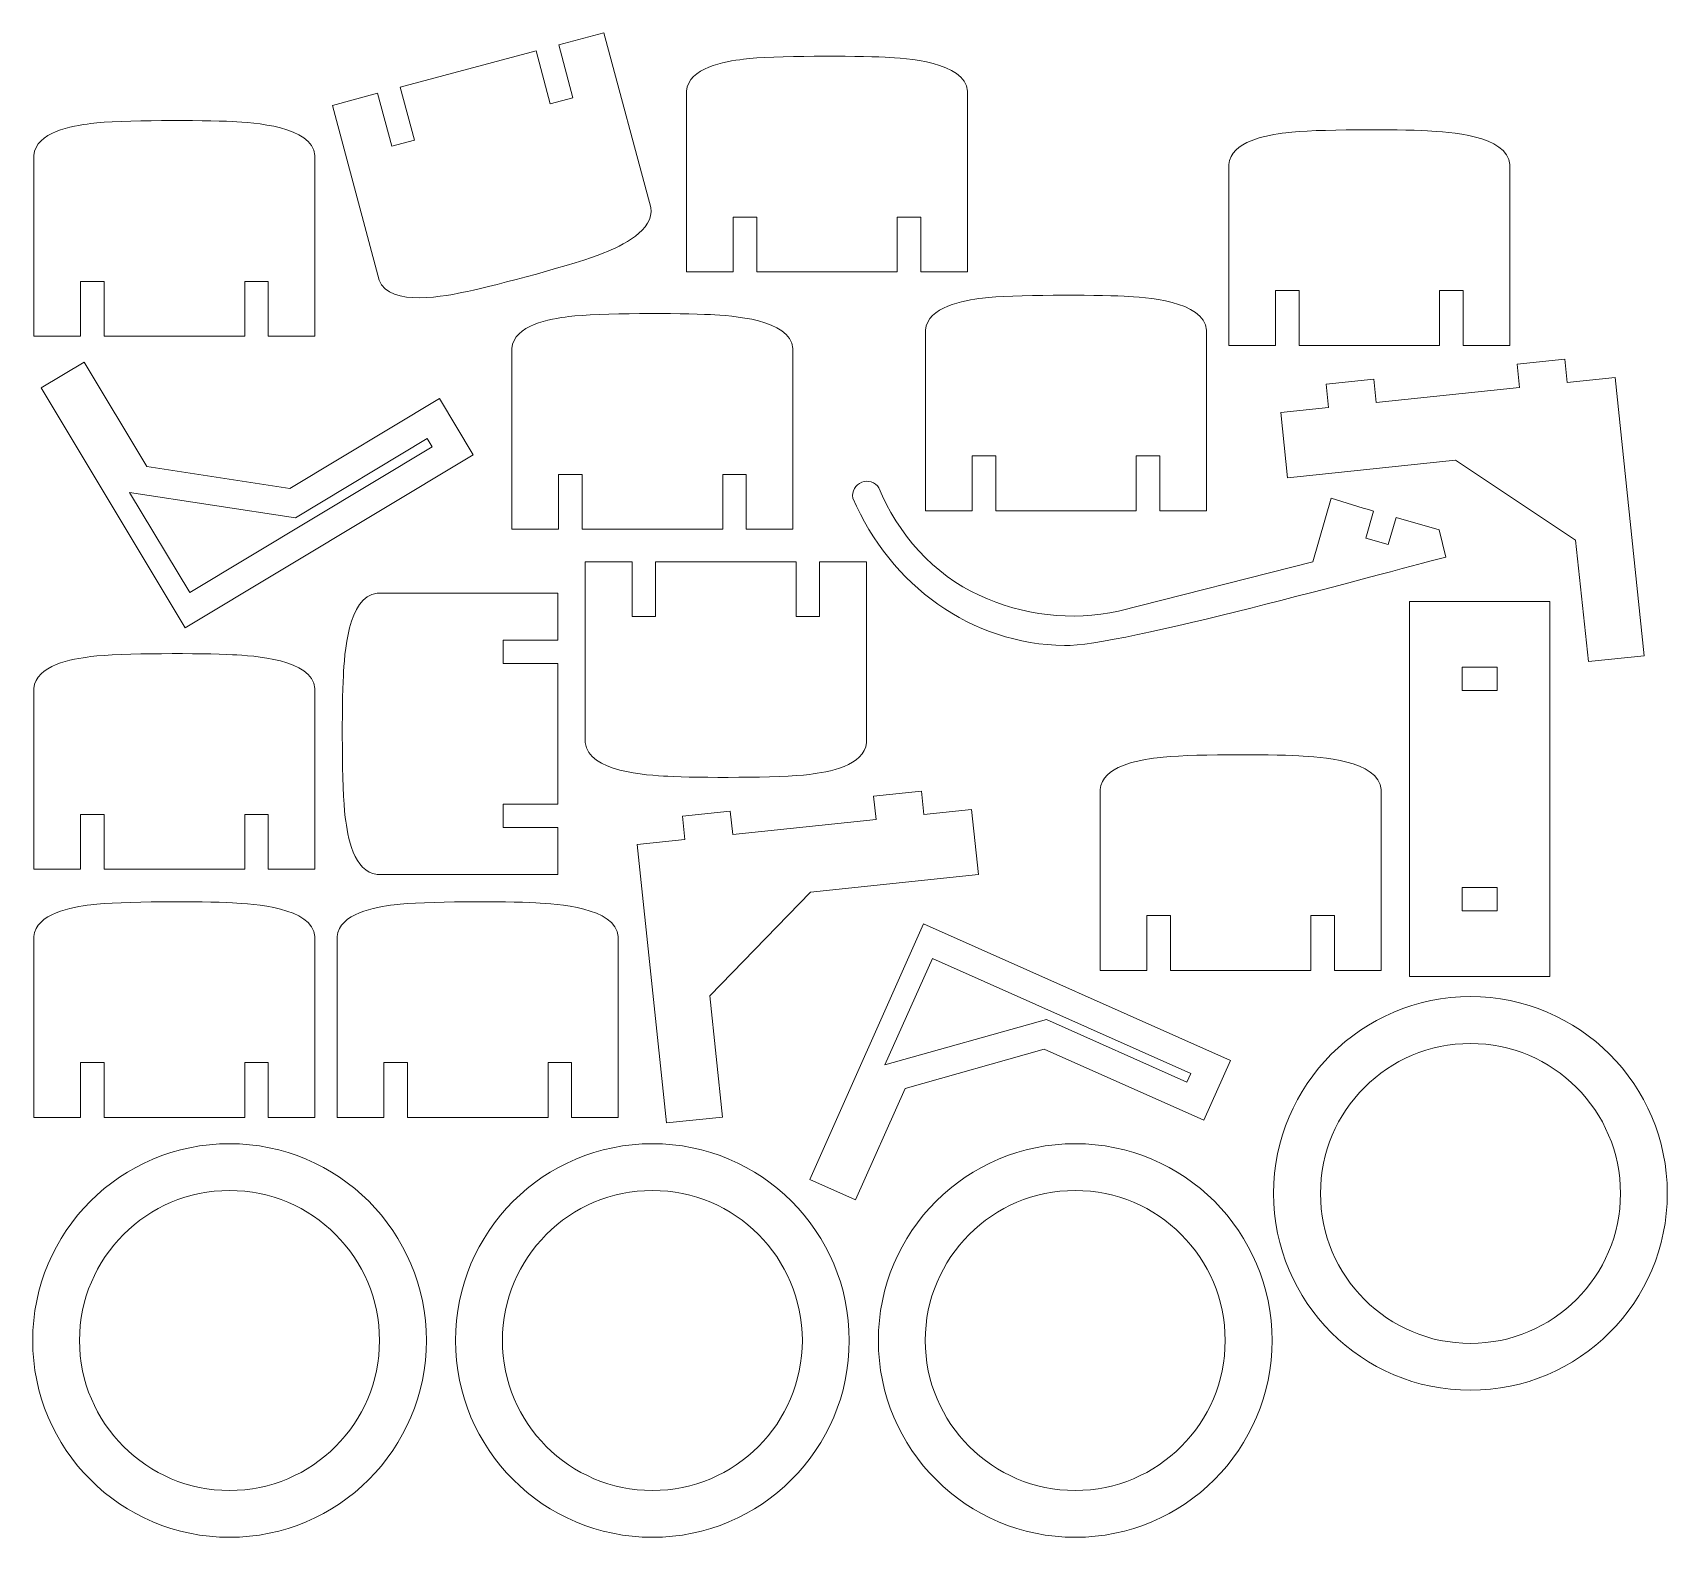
# Model space of a CAD drawing. Header units: centimetres. Extents: x -58 to 45, y -38 to 28.
# Drawn here: x 27.65 to 45.44, y 0.28 to 16.65 of the extents above; entities that cross this region are included whole.
import ezdxf

# ---------------------------------------------------------------- set-up
doc = ezdxf.new("R2010")
doc.units = ezdxf.units.CM
doc.header["$MEASUREMENT"] = 0

msp = doc.modelspace()

# ---------------------------------------------------------------- linework, layer by layer
at = {"lineweight": 9}
for points, knots in [([(33.53017, 15.94372), (33.53017, 15.94372), (33.28393, 15.87774), (33.28393, 15.87774), (33.28393, 15.87774), (33.28393, 15.87774), (33.12951, 16.45405), (33.12951, 16.45405), (33.12951, 16.45405), (33.12951, 16.45405), (31.65208, 16.05818), (31.65208, 16.05818), (31.65208, 16.05818), (31.65208, 16.05818), (31.8065, 15.48187), (31.8065, 15.48187), (31.8065, 15.48187), (31.8065, 15.48187), (31.56027, 15.41589), (31.56027, 15.41589), (31.56027, 15.41589), (31.56027, 15.41589), (31.40585, 15.9922), (31.40585, 15.9922), (31.40585, 15.9922), (31.40585, 15.9922), (30.91337, 15.86024), (30.91337, 15.86024), (30.91337, 15.86024), (30.91337, 15.86024), (31.42253, 13.96003), (31.42253, 13.96003), (31.42253, 13.96003), (31.53516, 13.65811), (32.16256, 13.79023), (32.38485, 13.83728), (32.38485, 13.83728), (32.69762, 13.90348), (33.57205, 14.13587), (33.86711, 14.25624), (33.86711, 14.25624), (34.05678, 14.3336), (34.41988, 14.4989), (34.37739, 14.75178), (34.37739, 14.75178), (34.37739, 14.75178), (33.86823, 16.65199), (33.86823, 16.65199), (33.86823, 16.65199), (33.86823, 16.65199), (33.37575, 16.52003), (33.37575, 16.52003), (33.37575, 16.52003), (33.37575, 16.52003), (33.53017, 15.94372), (33.53017, 15.94372)], [0, 0, 0, 0, 0.06666667, 0.06666667, 0.06666667, 0.06666667, 0.13333333, 0.13333333, 0.13333333, 0.13333333, 0.2, 0.2, 0.2, 0.2, 0.26666667, 0.26666667, 0.26666667, 0.26666667, 0.33333333, 0.33333333, 0.33333333, 0.33333333, 0.4, 0.4, 0.4, 0.4, 0.46666667, 0.46666667, 0.46666667, 0.46666667, 0.53333333, 0.53333333, 0.53333333, 0.53333333, 0.6, 0.6, 0.6, 0.6, 0.66666667, 0.66666667, 0.66666667, 0.66666667, 0.73333333, 0.73333333, 0.73333333, 0.73333333, 0.8, 0.8, 0.8, 0.8, 0.86666667, 0.86666667, 0.86666667, 0.86666667, 1, 1, 1, 1]), ([(35.27475, 14.64641), (35.27475, 14.64641), (35.52968, 14.64641), (35.52968, 14.64641), (35.52968, 14.64641), (35.52968, 14.64641), (35.52968, 14.04977), (35.52968, 14.04977), (35.52968, 14.04977), (35.52968, 14.04977), (37.05922, 14.04977), (37.05922, 14.04977), (37.05922, 14.04977), (37.05922, 14.04977), (37.05922, 14.64641), (37.05922, 14.64641), (37.05922, 14.64641), (37.05922, 14.64641), (37.31414, 14.64641), (37.31414, 14.64641), (37.31414, 14.64641), (37.31414, 14.64641), (37.31414, 14.04977), (37.31414, 14.04977), (37.31414, 14.04977), (37.31414, 14.04977), (37.82399, 14.04977), (37.82399, 14.04977), (37.82399, 14.04977), (37.82399, 14.04977), (37.82399, 16.01701), (37.82399, 16.01701), (37.82399, 16.01701), (37.79334, 16.33779), (37.15312, 16.37256), (36.92623, 16.38465), (36.92623, 16.38465), (36.60699, 16.40165), (35.7022, 16.4035), (35.38604, 16.3636), (35.38604, 16.3636), (35.18281, 16.33796), (34.7893, 16.27227), (34.7649, 16.01701), (34.7649, 16.01701), (34.7649, 16.01701), (34.7649, 14.04977), (34.7649, 14.04977), (34.7649, 14.04977), (34.7649, 14.04977), (35.27475, 14.04977), (35.27475, 14.04977), (35.27475, 14.04977), (35.27475, 14.04977), (35.27475, 14.64641), (35.27475, 14.64641)], [0, 0, 0, 0, 0.06666667, 0.06666667, 0.06666667, 0.06666667, 0.13333333, 0.13333333, 0.13333333, 0.13333333, 0.2, 0.2, 0.2, 0.2, 0.26666667, 0.26666667, 0.26666667, 0.26666667, 0.33333333, 0.33333333, 0.33333333, 0.33333333, 0.4, 0.4, 0.4, 0.4, 0.46666667, 0.46666667, 0.46666667, 0.46666667, 0.53333333, 0.53333333, 0.53333333, 0.53333333, 0.6, 0.6, 0.6, 0.6, 0.66666667, 0.66666667, 0.66666667, 0.66666667, 0.73333333, 0.73333333, 0.73333333, 0.73333333, 0.8, 0.8, 0.8, 0.8, 0.86666667, 0.86666667, 0.86666667, 0.86666667, 1, 1, 1, 1]), ([(28.17475, 13.94641), (28.17475, 13.94641), (28.42968, 13.94641), (28.42968, 13.94641), (28.42968, 13.94641), (28.42968, 13.94641), (28.42968, 13.34977), (28.42968, 13.34977), (28.42968, 13.34977), (28.42968, 13.34977), (29.95922, 13.34977), (29.95922, 13.34977), (29.95922, 13.34977), (29.95922, 13.34977), (29.95922, 13.94641), (29.95922, 13.94641), (29.95922, 13.94641), (29.95922, 13.94641), (30.21414, 13.94641), (30.21414, 13.94641), (30.21414, 13.94641), (30.21414, 13.94641), (30.21414, 13.34977), (30.21414, 13.34977), (30.21414, 13.34977), (30.21414, 13.34977), (30.72399, 13.34977), (30.72399, 13.34977), (30.72399, 13.34977), (30.72399, 13.34977), (30.72399, 15.31701), (30.72399, 15.31701), (30.72399, 15.31701), (30.69334, 15.63779), (30.05312, 15.67256), (29.82623, 15.68465), (29.82623, 15.68465), (29.50699, 15.70165), (28.6022, 15.7035), (28.28604, 15.6636), (28.28604, 15.6636), (28.08281, 15.63796), (27.6893, 15.57227), (27.6649, 15.31701), (27.6649, 15.31701), (27.6649, 15.31701), (27.6649, 13.34977), (27.6649, 13.34977), (27.6649, 13.34977), (27.6649, 13.34977), (28.17475, 13.34977), (28.17475, 13.34977), (28.17475, 13.34977), (28.17475, 13.34977), (28.17475, 13.94641), (28.17475, 13.94641)], [0, 0, 0, 0, 0.06666667, 0.06666667, 0.06666667, 0.06666667, 0.13333333, 0.13333333, 0.13333333, 0.13333333, 0.2, 0.2, 0.2, 0.2, 0.26666667, 0.26666667, 0.26666667, 0.26666667, 0.33333333, 0.33333333, 0.33333333, 0.33333333, 0.4, 0.4, 0.4, 0.4, 0.46666667, 0.46666667, 0.46666667, 0.46666667, 0.53333333, 0.53333333, 0.53333333, 0.53333333, 0.6, 0.6, 0.6, 0.6, 0.66666667, 0.66666667, 0.66666667, 0.66666667, 0.73333333, 0.73333333, 0.73333333, 0.73333333, 0.8, 0.8, 0.8, 0.8, 0.86666667, 0.86666667, 0.86666667, 0.86666667, 1, 1, 1, 1]), ([(41.17475, 13.84641), (41.17475, 13.84641), (41.42968, 13.84641), (41.42968, 13.84641), (41.42968, 13.84641), (41.42968, 13.84641), (41.42968, 13.24977), (41.42968, 13.24977), (41.42968, 13.24977), (41.42968, 13.24977), (42.95922, 13.24977), (42.95922, 13.24977), (42.95922, 13.24977), (42.95922, 13.24977), (42.95922, 13.84641), (42.95922, 13.84641), (42.95922, 13.84641), (42.95922, 13.84641), (43.21414, 13.84641), (43.21414, 13.84641), (43.21414, 13.84641), (43.21414, 13.84641), (43.21414, 13.24977), (43.21414, 13.24977), (43.21414, 13.24977), (43.21414, 13.24977), (43.72399, 13.24977), (43.72399, 13.24977), (43.72399, 13.24977), (43.72399, 13.24977), (43.72399, 15.21701), (43.72399, 15.21701), (43.72399, 15.21701), (43.69334, 15.53779), (43.05312, 15.57256), (42.82623, 15.58465), (42.82623, 15.58465), (42.50699, 15.60165), (41.6022, 15.6035), (41.28604, 15.5636), (41.28604, 15.5636), (41.08281, 15.53796), (40.6893, 15.47227), (40.6649, 15.21701), (40.6649, 15.21701), (40.6649, 15.21701), (40.6649, 13.24977), (40.6649, 13.24977), (40.6649, 13.24977), (40.6649, 13.24977), (41.17475, 13.24977), (41.17475, 13.24977), (41.17475, 13.24977), (41.17475, 13.24977), (41.17475, 13.84641), (41.17475, 13.84641)], [0, 0, 0, 0, 0.06666667, 0.06666667, 0.06666667, 0.06666667, 0.13333333, 0.13333333, 0.13333333, 0.13333333, 0.2, 0.2, 0.2, 0.2, 0.26666667, 0.26666667, 0.26666667, 0.26666667, 0.33333333, 0.33333333, 0.33333333, 0.33333333, 0.4, 0.4, 0.4, 0.4, 0.46666667, 0.46666667, 0.46666667, 0.46666667, 0.53333333, 0.53333333, 0.53333333, 0.53333333, 0.6, 0.6, 0.6, 0.6, 0.66666667, 0.66666667, 0.66666667, 0.66666667, 0.73333333, 0.73333333, 0.73333333, 0.73333333, 0.8, 0.8, 0.8, 0.8, 0.86666667, 0.86666667, 0.86666667, 0.86666667, 1, 1, 1, 1]), ([(37.87475, 12.04641), (37.87475, 12.04641), (38.12968, 12.04641), (38.12968, 12.04641), (38.12968, 12.04641), (38.12968, 12.04641), (38.12968, 11.44977), (38.12968, 11.44977), (38.12968, 11.44977), (38.12968, 11.44977), (39.65922, 11.44977), (39.65922, 11.44977), (39.65922, 11.44977), (39.65922, 11.44977), (39.65922, 12.04641), (39.65922, 12.04641), (39.65922, 12.04641), (39.65922, 12.04641), (39.91414, 12.04641), (39.91414, 12.04641), (39.91414, 12.04641), (39.91414, 12.04641), (39.91414, 11.44977), (39.91414, 11.44977), (39.91414, 11.44977), (39.91414, 11.44977), (40.42399, 11.44977), (40.42399, 11.44977), (40.42399, 11.44977), (40.42399, 11.44977), (40.42399, 13.41701), (40.42399, 13.41701), (40.42399, 13.41701), (40.39334, 13.73779), (39.75312, 13.77256), (39.52623, 13.78465), (39.52623, 13.78465), (39.20699, 13.80165), (38.3022, 13.8035), (37.98604, 13.7636), (37.98604, 13.7636), (37.78281, 13.73796), (37.3893, 13.67227), (37.3649, 13.41701), (37.3649, 13.41701), (37.3649, 13.41701), (37.3649, 11.44977), (37.3649, 11.44977), (37.3649, 11.44977), (37.3649, 11.44977), (37.87475, 11.44977), (37.87475, 11.44977), (37.87475, 11.44977), (37.87475, 11.44977), (37.87475, 12.04641), (37.87475, 12.04641)], [0, 0, 0, 0, 0.06666667, 0.06666667, 0.06666667, 0.06666667, 0.13333333, 0.13333333, 0.13333333, 0.13333333, 0.2, 0.2, 0.2, 0.2, 0.26666667, 0.26666667, 0.26666667, 0.26666667, 0.33333333, 0.33333333, 0.33333333, 0.33333333, 0.4, 0.4, 0.4, 0.4, 0.46666667, 0.46666667, 0.46666667, 0.46666667, 0.53333333, 0.53333333, 0.53333333, 0.53333333, 0.6, 0.6, 0.6, 0.6, 0.66666667, 0.66666667, 0.66666667, 0.66666667, 0.73333333, 0.73333333, 0.73333333, 0.73333333, 0.8, 0.8, 0.8, 0.8, 0.86666667, 0.86666667, 0.86666667, 0.86666667, 1, 1, 1, 1]), ([(33.37475, 11.84641), (33.37475, 11.84641), (33.62968, 11.84641), (33.62968, 11.84641), (33.62968, 11.84641), (33.62968, 11.84641), (33.62968, 11.24977), (33.62968, 11.24977), (33.62968, 11.24977), (33.62968, 11.24977), (35.15922, 11.24977), (35.15922, 11.24977), (35.15922, 11.24977), (35.15922, 11.24977), (35.15922, 11.84641), (35.15922, 11.84641), (35.15922, 11.84641), (35.15922, 11.84641), (35.41414, 11.84641), (35.41414, 11.84641), (35.41414, 11.84641), (35.41414, 11.84641), (35.41414, 11.24977), (35.41414, 11.24977), (35.41414, 11.24977), (35.41414, 11.24977), (35.92399, 11.24977), (35.92399, 11.24977), (35.92399, 11.24977), (35.92399, 11.24977), (35.92399, 13.21701), (35.92399, 13.21701), (35.92399, 13.21701), (35.89334, 13.53779), (35.25312, 13.57256), (35.02623, 13.58465), (35.02623, 13.58465), (34.70699, 13.60165), (33.8022, 13.6035), (33.48604, 13.5636), (33.48604, 13.5636), (33.28281, 13.53796), (32.8893, 13.47227), (32.8649, 13.21701), (32.8649, 13.21701), (32.8649, 13.21701), (32.8649, 11.24977), (32.8649, 11.24977), (32.8649, 11.24977), (32.8649, 11.24977), (33.37475, 11.24977), (33.37475, 11.24977), (33.37475, 11.24977), (33.37475, 11.24977), (33.37475, 11.84641), (33.37475, 11.84641)], [0, 0, 0, 0, 0.06666667, 0.06666667, 0.06666667, 0.06666667, 0.13333333, 0.13333333, 0.13333333, 0.13333333, 0.2, 0.2, 0.2, 0.2, 0.26666667, 0.26666667, 0.26666667, 0.26666667, 0.33333333, 0.33333333, 0.33333333, 0.33333333, 0.4, 0.4, 0.4, 0.4, 0.46666667, 0.46666667, 0.46666667, 0.46666667, 0.53333333, 0.53333333, 0.53333333, 0.53333333, 0.6, 0.6, 0.6, 0.6, 0.66666667, 0.66666667, 0.66666667, 0.66666667, 0.73333333, 0.73333333, 0.73333333, 0.73333333, 0.8, 0.8, 0.8, 0.8, 0.86666667, 0.86666667, 0.86666667, 0.86666667, 1, 1, 1, 1]), ([(27.74401, 12.78713), (27.74401, 12.78713), (29.31251, 10.17667), (29.31251, 10.17667), (29.31251, 10.17667), (29.31251, 10.17667), (32.44488, 12.05875), (32.44488, 12.05875), (32.44488, 12.05875), (32.44488, 12.05875), (32.07725, 12.67059), (32.07725, 12.67059), (32.07725, 12.67059), (32.07725, 12.67059), (30.44953, 11.69258), (30.44953, 11.69258), (30.44953, 11.69258), (30.44953, 11.69258), (28.89632, 11.93123), (28.89632, 11.93123), (28.89632, 11.93123), (28.89632, 11.93123), (28.2128, 13.06881), (28.2128, 13.06881), (28.2128, 13.06881), (28.2128, 13.06881), (27.74401, 12.78713), (27.74401, 12.78713)], [0, 0, 0, 0, 0.125, 0.125, 0.125, 0.125, 0.25, 0.25, 0.25, 0.25, 0.375, 0.375, 0.375, 0.375, 0.5, 0.5, 0.5, 0.5, 0.625, 0.625, 0.625, 0.625, 0.75, 0.75, 0.75, 0.75, 1, 1, 1, 1]), ([(43.80148, 13.046), (43.80148, 13.046), (44.32114, 13.10061), (44.32114, 13.10061), (44.32114, 13.10061), (44.32114, 13.10061), (44.34779, 12.84709), (44.34779, 12.84709), (44.34779, 12.84709), (44.34779, 12.84709), (44.86746, 12.9017), (44.86746, 12.9017), (44.86746, 12.9017), (44.86746, 12.9017), (45.18577, 9.87295), (45.18577, 9.87295), (45.18577, 9.87295), (45.18577, 9.87295), (44.5773, 9.809), (44.5773, 9.809), (44.5773, 9.809), (44.5773, 9.809), (44.43859, 11.12886), (44.43859, 11.12886), (44.43859, 11.12886), (44.43859, 11.12886), (43.13176, 12.00157), (43.13176, 12.00157), (43.13176, 12.00157), (43.13176, 12.00157), (41.30435, 11.80952), (41.30435, 11.80952), (41.30435, 11.80952), (41.30435, 11.80952), (41.22974, 12.5194), (41.22974, 12.5194), (41.22974, 12.5194), (41.22974, 12.5194), (41.74941, 12.57401), (41.74941, 12.57401), (41.74941, 12.57401), (41.74941, 12.57401), (41.72277, 12.82754), (41.72277, 12.82754), (41.72277, 12.82754), (41.72277, 12.82754), (42.24244, 12.88216), (42.24244, 12.88216), (42.24244, 12.88216), (42.24244, 12.88216), (42.26909, 12.62862), (42.26909, 12.62862), (42.26909, 12.62862), (42.26909, 12.62862), (43.82811, 12.79248), (43.82811, 12.79248), (43.82811, 12.79248), (43.82811, 12.79248), (43.80148, 13.046), (43.80148, 13.046)], [0, 0, 0, 0, 0.0625, 0.0625, 0.0625, 0.0625, 0.125, 0.125, 0.125, 0.125, 0.1875, 0.1875, 0.1875, 0.1875, 0.25, 0.25, 0.25, 0.25, 0.3125, 0.3125, 0.3125, 0.3125, 0.375, 0.375, 0.375, 0.375, 0.4375, 0.4375, 0.4375, 0.4375, 0.5, 0.5, 0.5, 0.5, 0.5625, 0.5625, 0.5625, 0.5625, 0.625, 0.625, 0.625, 0.625, 0.6875, 0.6875, 0.6875, 0.6875, 0.75, 0.75, 0.75, 0.75, 0.8125, 0.8125, 0.8125, 0.8125, 0.875, 0.875, 0.875, 0.875, 1, 1, 1, 1]), ([(31.94612, 12.23492), (31.94612, 12.23492), (30.51234, 11.37343), (30.51234, 11.37343), (30.51234, 11.37343), (30.51234, 11.37343), (28.70802, 11.65066), (28.70802, 11.65066), (28.70802, 11.65066), (28.70802, 11.65066), (29.36153, 10.563), (29.36153, 10.563), (29.36153, 10.563), (29.36153, 10.563), (31.99865, 12.14751), (31.99865, 12.14751), (31.99865, 12.14751), (31.99865, 12.14751), (31.94612, 12.23492), (31.94612, 12.23492)], [0, 0, 0, 0, 0.16666667, 0.16666667, 0.16666667, 0.16666667, 0.33333333, 0.33333333, 0.33333333, 0.33333333, 0.5, 0.5, 0.5, 0.5, 0.66666667, 0.66666667, 0.66666667, 0.66666667, 1, 1, 1, 1]), ([(36.21413, 10.29945), (36.21413, 10.29945), (35.9592, 10.29945), (35.9592, 10.29945), (35.9592, 10.29945), (35.9592, 10.29945), (35.9592, 10.89609), (35.9592, 10.89609), (35.9592, 10.89609), (35.9592, 10.89609), (34.42966, 10.89609), (34.42966, 10.89609), (34.42966, 10.89609), (34.42966, 10.89609), (34.42966, 10.29945), (34.42966, 10.29945), (34.42966, 10.29945), (34.42966, 10.29945), (34.17474, 10.29945), (34.17474, 10.29945), (34.17474, 10.29945), (34.17474, 10.29945), (34.17474, 10.89609), (34.17474, 10.89609), (34.17474, 10.89609), (34.17474, 10.89609), (33.66489, 10.89609), (33.66489, 10.89609), (33.66489, 10.89609), (33.66489, 10.89609), (33.66489, 8.92885), (33.66489, 8.92885), (33.66489, 8.92885), (33.69554, 8.60807), (34.33576, 8.5733), (34.56265, 8.56121), (34.56265, 8.56121), (34.88189, 8.54421), (35.78668, 8.54236), (36.10284, 8.58226), (36.10284, 8.58226), (36.30607, 8.6079), (36.69958, 8.67359), (36.72398, 8.92885), (36.72398, 8.92885), (36.72398, 8.92885), (36.72398, 10.89609), (36.72398, 10.89609), (36.72398, 10.89609), (36.72398, 10.89609), (36.21413, 10.89609), (36.21413, 10.89609), (36.21413, 10.89609), (36.21413, 10.89609), (36.21413, 10.29945), (36.21413, 10.29945)], [0, 0, 0, 0, 0.06666667, 0.06666667, 0.06666667, 0.06666667, 0.13333333, 0.13333333, 0.13333333, 0.13333333, 0.2, 0.2, 0.2, 0.2, 0.26666667, 0.26666667, 0.26666667, 0.26666667, 0.33333333, 0.33333333, 0.33333333, 0.33333333, 0.4, 0.4, 0.4, 0.4, 0.46666667, 0.46666667, 0.46666667, 0.46666667, 0.53333333, 0.53333333, 0.53333333, 0.53333333, 0.6, 0.6, 0.6, 0.6, 0.66666667, 0.66666667, 0.66666667, 0.66666667, 0.73333333, 0.73333333, 0.73333333, 0.73333333, 0.8, 0.8, 0.8, 0.8, 0.86666667, 0.86666667, 0.86666667, 0.86666667, 1, 1, 1, 1]), ([(32.77096, 8.00324), (32.77096, 8.00324), (32.77096, 8.25817), (32.77096, 8.25817), (32.77096, 8.25817), (32.77096, 8.25817), (33.3676, 8.25817), (33.3676, 8.25817), (33.3676, 8.25817), (33.3676, 8.25817), (33.3676, 9.78771), (33.3676, 9.78771), (33.3676, 9.78771), (33.3676, 9.78771), (32.77096, 9.78771), (32.77096, 9.78771), (32.77096, 9.78771), (32.77096, 9.78771), (32.77096, 10.04263), (32.77096, 10.04263), (32.77096, 10.04263), (32.77096, 10.04263), (33.3676, 10.04263), (33.3676, 10.04263), (33.3676, 10.04263), (33.3676, 10.04263), (33.3676, 10.55248), (33.3676, 10.55248), (33.3676, 10.55248), (33.3676, 10.55248), (31.40036, 10.55248), (31.40036, 10.55248), (31.40036, 10.55248), (31.07958, 10.52183), (31.04481, 9.88161), (31.03272, 9.65472), (31.03272, 9.65472), (31.01572, 9.33548), (31.01387, 8.43069), (31.05377, 8.11453), (31.05377, 8.11453), (31.07941, 7.9113), (31.1451, 7.51779), (31.40036, 7.49339), (31.40036, 7.49339), (31.40036, 7.49339), (33.3676, 7.49339), (33.3676, 7.49339), (33.3676, 7.49339), (33.3676, 7.49339), (33.3676, 8.00324), (33.3676, 8.00324), (33.3676, 8.00324), (33.3676, 8.00324), (32.77096, 8.00324), (32.77096, 8.00324)], [0, 0, 0, 0, 0.06666667, 0.06666667, 0.06666667, 0.06666667, 0.13333333, 0.13333333, 0.13333333, 0.13333333, 0.2, 0.2, 0.2, 0.2, 0.26666667, 0.26666667, 0.26666667, 0.26666667, 0.33333333, 0.33333333, 0.33333333, 0.33333333, 0.4, 0.4, 0.4, 0.4, 0.46666667, 0.46666667, 0.46666667, 0.46666667, 0.53333333, 0.53333333, 0.53333333, 0.53333333, 0.6, 0.6, 0.6, 0.6, 0.66666667, 0.66666667, 0.66666667, 0.66666667, 0.73333333, 0.73333333, 0.73333333, 0.73333333, 0.8, 0.8, 0.8, 0.8, 0.86666667, 0.86666667, 0.86666667, 0.86666667, 1, 1, 1, 1]), ([(28.17475, 8.14641), (28.17475, 8.14641), (28.42968, 8.14641), (28.42968, 8.14641), (28.42968, 8.14641), (28.42968, 8.14641), (28.42968, 7.54977), (28.42968, 7.54977), (28.42968, 7.54977), (28.42968, 7.54977), (29.95922, 7.54977), (29.95922, 7.54977), (29.95922, 7.54977), (29.95922, 7.54977), (29.95922, 8.14641), (29.95922, 8.14641), (29.95922, 8.14641), (29.95922, 8.14641), (30.21414, 8.14641), (30.21414, 8.14641), (30.21414, 8.14641), (30.21414, 8.14641), (30.21414, 7.54977), (30.21414, 7.54977), (30.21414, 7.54977), (30.21414, 7.54977), (30.72399, 7.54977), (30.72399, 7.54977), (30.72399, 7.54977), (30.72399, 7.54977), (30.72399, 9.51701), (30.72399, 9.51701), (30.72399, 9.51701), (30.69334, 9.83779), (30.05312, 9.87256), (29.82623, 9.88465), (29.82623, 9.88465), (29.50699, 9.90165), (28.6022, 9.9035), (28.28604, 9.8636), (28.28604, 9.8636), (28.08281, 9.83796), (27.6893, 9.77227), (27.6649, 9.51701), (27.6649, 9.51701), (27.6649, 9.51701), (27.6649, 7.54977), (27.6649, 7.54977), (27.6649, 7.54977), (27.6649, 7.54977), (28.17475, 7.54977), (28.17475, 7.54977), (28.17475, 7.54977), (28.17475, 7.54977), (28.17475, 8.14641), (28.17475, 8.14641)], [0, 0, 0, 0, 0.06666667, 0.06666667, 0.06666667, 0.06666667, 0.13333333, 0.13333333, 0.13333333, 0.13333333, 0.2, 0.2, 0.2, 0.2, 0.26666667, 0.26666667, 0.26666667, 0.26666667, 0.33333333, 0.33333333, 0.33333333, 0.33333333, 0.4, 0.4, 0.4, 0.4, 0.46666667, 0.46666667, 0.46666667, 0.46666667, 0.53333333, 0.53333333, 0.53333333, 0.53333333, 0.6, 0.6, 0.6, 0.6, 0.66666667, 0.66666667, 0.66666667, 0.66666667, 0.73333333, 0.73333333, 0.73333333, 0.73333333, 0.8, 0.8, 0.8, 0.8, 0.86666667, 0.86666667, 0.86666667, 0.86666667, 1, 1, 1, 1]), ([(39.77475, 7.04641), (39.77475, 7.04641), (40.02968, 7.04641), (40.02968, 7.04641), (40.02968, 7.04641), (40.02968, 7.04641), (40.02968, 6.44977), (40.02968, 6.44977), (40.02968, 6.44977), (40.02968, 6.44977), (41.55922, 6.44977), (41.55922, 6.44977), (41.55922, 6.44977), (41.55922, 6.44977), (41.55922, 7.04641), (41.55922, 7.04641), (41.55922, 7.04641), (41.55922, 7.04641), (41.81414, 7.04641), (41.81414, 7.04641), (41.81414, 7.04641), (41.81414, 7.04641), (41.81414, 6.44977), (41.81414, 6.44977), (41.81414, 6.44977), (41.81414, 6.44977), (42.32399, 6.44977), (42.32399, 6.44977), (42.32399, 6.44977), (42.32399, 6.44977), (42.32399, 8.41701), (42.32399, 8.41701), (42.32399, 8.41701), (42.29334, 8.73779), (41.65312, 8.77256), (41.42623, 8.78465), (41.42623, 8.78465), (41.10699, 8.80165), (40.2022, 8.8035), (39.88604, 8.7636), (39.88604, 8.7636), (39.68281, 8.73796), (39.2893, 8.67227), (39.2649, 8.41701), (39.2649, 8.41701), (39.2649, 8.41701), (39.2649, 6.44977), (39.2649, 6.44977), (39.2649, 6.44977), (39.2649, 6.44977), (39.77475, 6.44977), (39.77475, 6.44977), (39.77475, 6.44977), (39.77475, 6.44977), (39.77475, 7.04641), (39.77475, 7.04641)], [0, 0, 0, 0, 0.06666667, 0.06666667, 0.06666667, 0.06666667, 0.13333333, 0.13333333, 0.13333333, 0.13333333, 0.2, 0.2, 0.2, 0.2, 0.26666667, 0.26666667, 0.26666667, 0.26666667, 0.33333333, 0.33333333, 0.33333333, 0.33333333, 0.4, 0.4, 0.4, 0.4, 0.46666667, 0.46666667, 0.46666667, 0.46666667, 0.53333333, 0.53333333, 0.53333333, 0.53333333, 0.6, 0.6, 0.6, 0.6, 0.66666667, 0.66666667, 0.66666667, 0.66666667, 0.73333333, 0.73333333, 0.73333333, 0.73333333, 0.8, 0.8, 0.8, 0.8, 0.86666667, 0.86666667, 0.86666667, 0.86666667, 1, 1, 1, 1]), ([(35.24242, 8.18213), (35.24242, 8.18213), (34.72276, 8.1275), (34.72276, 8.1275), (34.72276, 8.1275), (34.72276, 8.1275), (34.7494, 7.87398), (34.7494, 7.87398), (34.7494, 7.87398), (34.7494, 7.87398), (34.22974, 7.81935), (34.22974, 7.81935), (34.22974, 7.81935), (34.22974, 7.81935), (34.5481, 4.7906), (34.5481, 4.7906), (34.5481, 4.7906), (34.5481, 4.7906), (35.15656, 4.85456), (35.15656, 4.85456), (35.15656, 4.85456), (35.15656, 4.85456), (35.01782, 6.17442), (35.01782, 6.17442), (35.01782, 6.17442), (35.01782, 6.17442), (36.11465, 7.29976), (36.11465, 7.29976), (36.11465, 7.29976), (36.11465, 7.29976), (37.94207, 7.49185), (37.94207, 7.49185), (37.94207, 7.49185), (37.94207, 7.49185), (37.86745, 8.20172), (37.86745, 8.20172), (37.86745, 8.20172), (37.86745, 8.20172), (37.34778, 8.1471), (37.34778, 8.1471), (37.34778, 8.1471), (37.34778, 8.1471), (37.32112, 8.40063), (37.32112, 8.40063), (37.32112, 8.40063), (37.32112, 8.40063), (36.80145, 8.346), (36.80145, 8.346), (36.80145, 8.346), (36.80145, 8.346), (36.8281, 8.09247), (36.8281, 8.09247), (36.8281, 8.09247), (36.8281, 8.09247), (35.26908, 7.9286), (35.26908, 7.9286), (35.26908, 7.9286), (35.26908, 7.9286), (35.24242, 8.18213), (35.24242, 8.18213)], [0, 0, 0, 0, 0.0625, 0.0625, 0.0625, 0.0625, 0.125, 0.125, 0.125, 0.125, 0.1875, 0.1875, 0.1875, 0.1875, 0.25, 0.25, 0.25, 0.25, 0.3125, 0.3125, 0.3125, 0.3125, 0.375, 0.375, 0.375, 0.375, 0.4375, 0.4375, 0.4375, 0.4375, 0.5, 0.5, 0.5, 0.5, 0.5625, 0.5625, 0.5625, 0.5625, 0.625, 0.625, 0.625, 0.625, 0.6875, 0.6875, 0.6875, 0.6875, 0.75, 0.75, 0.75, 0.75, 0.8125, 0.8125, 0.8125, 0.8125, 0.875, 0.875, 0.875, 0.875, 1, 1, 1, 1]), ([(28.17475, 5.44641), (28.17475, 5.44641), (28.42968, 5.44641), (28.42968, 5.44641), (28.42968, 5.44641), (28.42968, 5.44641), (28.42968, 4.84977), (28.42968, 4.84977), (28.42968, 4.84977), (28.42968, 4.84977), (29.95922, 4.84977), (29.95922, 4.84977), (29.95922, 4.84977), (29.95922, 4.84977), (29.95922, 5.44641), (29.95922, 5.44641), (29.95922, 5.44641), (29.95922, 5.44641), (30.21414, 5.44641), (30.21414, 5.44641), (30.21414, 5.44641), (30.21414, 5.44641), (30.21414, 4.84977), (30.21414, 4.84977), (30.21414, 4.84977), (30.21414, 4.84977), (30.72399, 4.84977), (30.72399, 4.84977), (30.72399, 4.84977), (30.72399, 4.84977), (30.72399, 6.81701), (30.72399, 6.81701), (30.72399, 6.81701), (30.69334, 7.13779), (30.05312, 7.17256), (29.82623, 7.18465), (29.82623, 7.18465), (29.50699, 7.20165), (28.6022, 7.2035), (28.28604, 7.1636), (28.28604, 7.1636), (28.08281, 7.13796), (27.6893, 7.07227), (27.6649, 6.81701), (27.6649, 6.81701), (27.6649, 6.81701), (27.6649, 4.84977), (27.6649, 4.84977), (27.6649, 4.84977), (27.6649, 4.84977), (28.17475, 4.84977), (28.17475, 4.84977), (28.17475, 4.84977), (28.17475, 4.84977), (28.17475, 5.44641), (28.17475, 5.44641)], [0, 0, 0, 0, 0.06666667, 0.06666667, 0.06666667, 0.06666667, 0.13333333, 0.13333333, 0.13333333, 0.13333333, 0.2, 0.2, 0.2, 0.2, 0.26666667, 0.26666667, 0.26666667, 0.26666667, 0.33333333, 0.33333333, 0.33333333, 0.33333333, 0.4, 0.4, 0.4, 0.4, 0.46666667, 0.46666667, 0.46666667, 0.46666667, 0.53333333, 0.53333333, 0.53333333, 0.53333333, 0.6, 0.6, 0.6, 0.6, 0.66666667, 0.66666667, 0.66666667, 0.66666667, 0.73333333, 0.73333333, 0.73333333, 0.73333333, 0.8, 0.8, 0.8, 0.8, 0.86666667, 0.86666667, 0.86666667, 0.86666667, 1, 1, 1, 1]), ([(31.47475, 5.44641), (31.47475, 5.44641), (31.72968, 5.44641), (31.72968, 5.44641), (31.72968, 5.44641), (31.72968, 5.44641), (31.72968, 4.84977), (31.72968, 4.84977), (31.72968, 4.84977), (31.72968, 4.84977), (33.25922, 4.84977), (33.25922, 4.84977), (33.25922, 4.84977), (33.25922, 4.84977), (33.25922, 5.44641), (33.25922, 5.44641), (33.25922, 5.44641), (33.25922, 5.44641), (33.51414, 5.44641), (33.51414, 5.44641), (33.51414, 5.44641), (33.51414, 5.44641), (33.51414, 4.84977), (33.51414, 4.84977), (33.51414, 4.84977), (33.51414, 4.84977), (34.02399, 4.84977), (34.02399, 4.84977), (34.02399, 4.84977), (34.02399, 4.84977), (34.02399, 6.81701), (34.02399, 6.81701), (34.02399, 6.81701), (33.99334, 7.13779), (33.35312, 7.17256), (33.12623, 7.18465), (33.12623, 7.18465), (32.80699, 7.20165), (31.9022, 7.2035), (31.58604, 7.1636), (31.58604, 7.1636), (31.38281, 7.13796), (30.9893, 7.07227), (30.9649, 6.81701), (30.9649, 6.81701), (30.9649, 6.81701), (30.9649, 4.84977), (30.9649, 4.84977), (30.9649, 4.84977), (30.9649, 4.84977), (31.47475, 4.84977), (31.47475, 4.84977), (31.47475, 4.84977), (31.47475, 4.84977), (31.47475, 5.44641), (31.47475, 5.44641)], [0, 0, 0, 0, 0.06666667, 0.06666667, 0.06666667, 0.06666667, 0.13333333, 0.13333333, 0.13333333, 0.13333333, 0.2, 0.2, 0.2, 0.2, 0.26666667, 0.26666667, 0.26666667, 0.26666667, 0.33333333, 0.33333333, 0.33333333, 0.33333333, 0.4, 0.4, 0.4, 0.4, 0.46666667, 0.46666667, 0.46666667, 0.46666667, 0.53333333, 0.53333333, 0.53333333, 0.53333333, 0.6, 0.6, 0.6, 0.6, 0.66666667, 0.66666667, 0.66666667, 0.66666667, 0.73333333, 0.73333333, 0.73333333, 0.73333333, 0.8, 0.8, 0.8, 0.8, 0.86666667, 0.86666667, 0.86666667, 0.86666667, 1, 1, 1, 1]), ([(36.10592, 4.17501), (36.10592, 4.17501), (37.34459, 6.95717), (37.34459, 6.95717), (37.34459, 6.95717), (37.34459, 6.95717), (40.68298, 5.47085), (40.68298, 5.47085), (40.68298, 5.47085), (40.68298, 5.47085), (40.39266, 4.81877), (40.39266, 4.81877), (40.39266, 4.81877), (40.39266, 4.81877), (38.65788, 5.59112), (38.65788, 5.59112), (38.65788, 5.59112), (38.65788, 5.59112), (37.14533, 5.16496), (37.14533, 5.16496), (37.14533, 5.16496), (37.14533, 5.16496), (36.60554, 3.95256), (36.60554, 3.95256), (36.60554, 3.95256), (36.60554, 3.95256), (36.10592, 4.17501), (36.10592, 4.17501)], [0, 0, 0, 0, 0.125, 0.125, 0.125, 0.125, 0.25, 0.25, 0.25, 0.25, 0.375, 0.375, 0.375, 0.375, 0.5, 0.5, 0.5, 0.5, 0.625, 0.625, 0.625, 0.625, 0.75, 0.75, 0.75, 0.75, 1, 1, 1, 1]), ([(40.20941, 5.23521), (40.20941, 5.23521), (38.68133, 5.91554), (38.68133, 5.91554), (38.68133, 5.91554), (38.68133, 5.91554), (36.92424, 5.42049), (36.92424, 5.42049), (36.92424, 5.42049), (36.92424, 5.42049), (37.44033, 6.57968), (37.44033, 6.57968), (37.44033, 6.57968), (37.44033, 6.57968), (40.25089, 5.32837), (40.25089, 5.32837), (40.25089, 5.32837), (40.25089, 5.32837), (40.20941, 5.23521), (40.20941, 5.23521)], [0, 0, 0, 0, 0.16666667, 0.16666667, 0.16666667, 0.16666667, 0.33333333, 0.33333333, 0.33333333, 0.33333333, 0.5, 0.5, 0.5, 0.5, 0.66666667, 0.66666667, 0.66666667, 0.66666667, 1, 1, 1, 1])]:
    msp.add_open_spline(points, degree=3, knots=knots, dxfattribs=at)
at = {"color": 250, "lineweight": 9}
for points, knots in [([(39.46545, 10.35827), (39.46545, 10.35827), (41.57913, 10.89421), (41.57913, 10.89421), (41.57913, 10.89421), (41.57913, 10.89421), (41.77766, 11.58655), (41.77766, 11.58655), (41.77766, 11.58655), (41.93608, 11.53638), (42.09071, 11.48939), (42.23993, 11.4466), (42.23993, 11.4466), (42.23993, 11.4466), (42.15559, 11.15248), (42.15559, 11.15248), (42.15559, 11.15248), (42.15559, 11.15248), (42.4007, 11.08219), (42.4007, 11.08219), (42.4007, 11.08219), (42.4007, 11.08219), (42.48503, 11.37632), (42.48503, 11.37632), (42.48503, 11.37632), (42.48503, 11.37632), (42.95222, 11.24236), (42.95222, 11.24236), (42.95222, 11.24236), (42.95222, 11.24236), (43.02742, 10.94576), (43.02742, 10.94576), (43.02742, 10.94576), (42.30141, 10.76168), (39.47325, 9.97297), (38.87784, 9.98336), (38.87784, 9.98336), (37.86733, 10.00099), (36.98493, 10.63192), (36.57467, 11.5891), (36.57467, 11.5891), (36.56276, 11.66183), (36.6032, 11.73302), (36.67177, 11.76003), (36.67177, 11.76003), (36.74034, 11.78703), (36.81847, 11.76256), (36.85937, 11.70124), (36.85937, 11.70124), (37.05179, 11.21269), (37.46361, 10.74378), (37.94988, 10.53239), (37.94988, 10.53239), (38.42228, 10.30963), (38.95485, 10.24844), (39.46545, 10.35827)], [0, 0, 0, 0, 0.06666667, 0.06666667, 0.06666667, 0.06666667, 0.13333333, 0.13333333, 0.13333333, 0.13333333, 0.2, 0.2, 0.2, 0.2, 0.26666667, 0.26666667, 0.26666667, 0.26666667, 0.33333333, 0.33333333, 0.33333333, 0.33333333, 0.4, 0.4, 0.4, 0.4, 0.46666667, 0.46666667, 0.46666667, 0.46666667, 0.53333333, 0.53333333, 0.53333333, 0.53333333, 0.6, 0.6, 0.6, 0.6, 0.66666667, 0.66666667, 0.66666667, 0.66666667, 0.73333333, 0.73333333, 0.73333333, 0.73333333, 0.8, 0.8, 0.8, 0.8, 0.86666667, 0.86666667, 0.86666667, 0.86666667, 1, 1, 1, 1]), ([(42.62948, 6.38305), (42.62948, 6.38305), (42.62948, 10.46281), (42.62948, 10.46281), (42.62948, 10.46281), (42.62948, 10.46281), (44.15939, 10.46281), (44.15939, 10.46281), (44.15939, 10.46281), (44.15939, 10.46281), (44.15939, 6.38305), (44.15939, 6.38305), (44.15939, 6.38305), (44.15939, 6.38305), (42.62948, 6.38305), (42.62948, 6.38305)], [0, 0, 0, 0, 0.2, 0.2, 0.2, 0.2, 0.4, 0.4, 0.4, 0.4, 0.6, 0.6, 0.6, 0.6, 1, 1, 1, 1]), ([(43.58567, 9.74886), (43.58567, 9.74886), (43.58567, 9.49386), (43.58567, 9.49386), (43.58567, 9.49386), (43.58567, 9.49386), (43.2032, 9.49386), (43.2032, 9.49386), (43.2032, 9.49386), (43.2032, 9.49386), (43.2032, 9.74886), (43.2032, 9.74886), (43.2032, 9.74886), (43.2032, 9.74886), (43.58567, 9.74886), (43.58567, 9.74886)], [0, 0, 0, 0, 0.2, 0.2, 0.2, 0.2, 0.4, 0.4, 0.4, 0.4, 0.6, 0.6, 0.6, 0.6, 1, 1, 1, 1]), ([(43.58567, 7.097), (43.58567, 7.097), (43.2032, 7.097), (43.2032, 7.097), (43.2032, 7.097), (43.2032, 7.097), (43.2032, 7.35199), (43.2032, 7.35199), (43.2032, 7.35199), (43.2032, 7.35199), (43.58567, 7.35199), (43.58567, 7.35199), (43.58567, 7.35199), (43.58567, 7.35199), (43.58567, 7.097), (43.58567, 7.097)], [0, 0, 0, 0, 0.2, 0.2, 0.2, 0.2, 0.4, 0.4, 0.4, 0.4, 0.6, 0.6, 0.6, 0.6, 1, 1, 1, 1]), ([(41.15308, 4.02293), (41.15308, 5.20557), (42.1118, 6.16429), (43.29444, 6.16429), (43.29444, 6.16429), (44.47708, 6.16429), (45.4358, 5.20557), (45.4358, 4.02293), (45.4358, 4.02293), (45.4358, 2.84029), (44.47708, 1.88157), (43.29444, 1.88157), (43.29444, 1.88157), (42.1118, 1.88157), (41.15308, 2.84029), (41.15308, 4.02293)], [0, 0, 0, 0, 0.2, 0.2, 0.2, 0.2, 0.4, 0.4, 0.4, 0.4, 0.6, 0.6, 0.6, 0.6, 1, 1, 1, 1]), ([(41.66292, 4.02293), (41.66292, 4.92399), (42.39338, 5.65445), (43.29444, 5.65445), (43.29444, 5.65445), (44.1955, 5.65445), (44.92596, 4.92399), (44.92596, 4.02293), (44.92596, 4.02293), (44.92596, 3.12187), (44.1955, 2.39141), (43.29444, 2.39141), (43.29444, 2.39141), (42.39338, 2.39141), (41.66292, 3.12187), (41.66292, 4.02293)], [0, 0, 0, 0, 0.2, 0.2, 0.2, 0.2, 0.4, 0.4, 0.4, 0.4, 0.6, 0.6, 0.6, 0.6, 1, 1, 1, 1]), ([(27.65308, 2.42293), (27.65308, 3.60557), (28.6118, 4.56429), (29.79444, 4.56429), (29.79444, 4.56429), (30.97708, 4.56429), (31.9358, 3.60557), (31.9358, 2.42293), (31.9358, 2.42293), (31.9358, 1.24029), (30.97708, 0.28157), (29.79444, 0.28157), (29.79444, 0.28157), (28.6118, 0.28157), (27.65308, 1.24029), (27.65308, 2.42293)], [0, 0, 0, 0, 0.2, 0.2, 0.2, 0.2, 0.4, 0.4, 0.4, 0.4, 0.6, 0.6, 0.6, 0.6, 1, 1, 1, 1]), ([(32.25308, 2.42293), (32.25308, 3.60557), (33.2118, 4.56429), (34.39444, 4.56429), (34.39444, 4.56429), (35.57708, 4.56429), (36.5358, 3.60557), (36.5358, 2.42293), (36.5358, 2.42293), (36.5358, 1.24029), (35.57708, 0.28157), (34.39444, 0.28157), (34.39444, 0.28157), (33.2118, 0.28157), (32.25308, 1.24029), (32.25308, 2.42293)], [0, 0, 0, 0, 0.2, 0.2, 0.2, 0.2, 0.4, 0.4, 0.4, 0.4, 0.6, 0.6, 0.6, 0.6, 1, 1, 1, 1]), ([(36.85308, 2.42293), (36.85308, 3.60557), (37.8118, 4.56429), (38.99444, 4.56429), (38.99444, 4.56429), (40.17708, 4.56429), (41.1358, 3.60557), (41.1358, 2.42293), (41.1358, 2.42293), (41.1358, 1.24029), (40.17708, 0.28157), (38.99444, 0.28157), (38.99444, 0.28157), (37.8118, 0.28157), (36.85308, 1.24029), (36.85308, 2.42293)], [0, 0, 0, 0, 0.2, 0.2, 0.2, 0.2, 0.4, 0.4, 0.4, 0.4, 0.6, 0.6, 0.6, 0.6, 1, 1, 1, 1]), ([(28.16292, 2.42293), (28.16292, 3.32399), (28.89338, 4.05445), (29.79444, 4.05445), (29.79444, 4.05445), (30.6955, 4.05445), (31.42596, 3.32399), (31.42596, 2.42293), (31.42596, 2.42293), (31.42596, 1.52187), (30.6955, 0.79141), (29.79444, 0.79141), (29.79444, 0.79141), (28.89338, 0.79141), (28.16292, 1.52187), (28.16292, 2.42293)], [0, 0, 0, 0, 0.2, 0.2, 0.2, 0.2, 0.4, 0.4, 0.4, 0.4, 0.6, 0.6, 0.6, 0.6, 1, 1, 1, 1]), ([(32.76292, 2.42293), (32.76292, 3.32399), (33.49338, 4.05445), (34.39444, 4.05445), (34.39444, 4.05445), (35.2955, 4.05445), (36.02596, 3.32399), (36.02596, 2.42293), (36.02596, 2.42293), (36.02596, 1.52187), (35.2955, 0.79141), (34.39444, 0.79141), (34.39444, 0.79141), (33.49338, 0.79141), (32.76292, 1.52187), (32.76292, 2.42293)], [0, 0, 0, 0, 0.2, 0.2, 0.2, 0.2, 0.4, 0.4, 0.4, 0.4, 0.6, 0.6, 0.6, 0.6, 1, 1, 1, 1]), ([(37.36292, 2.42293), (37.36292, 3.32399), (38.09338, 4.05445), (38.99444, 4.05445), (38.99444, 4.05445), (39.8955, 4.05445), (40.62596, 3.32399), (40.62596, 2.42293), (40.62596, 2.42293), (40.62596, 1.52187), (39.8955, 0.79141), (38.99444, 0.79141), (38.99444, 0.79141), (38.09338, 0.79141), (37.36292, 1.52187), (37.36292, 2.42293)], [0, 0, 0, 0, 0.2, 0.2, 0.2, 0.2, 0.4, 0.4, 0.4, 0.4, 0.6, 0.6, 0.6, 0.6, 1, 1, 1, 1])]:
    msp.add_open_spline(points, degree=3, knots=knots, dxfattribs=at)

doc.saveas('drawing.dxf')
